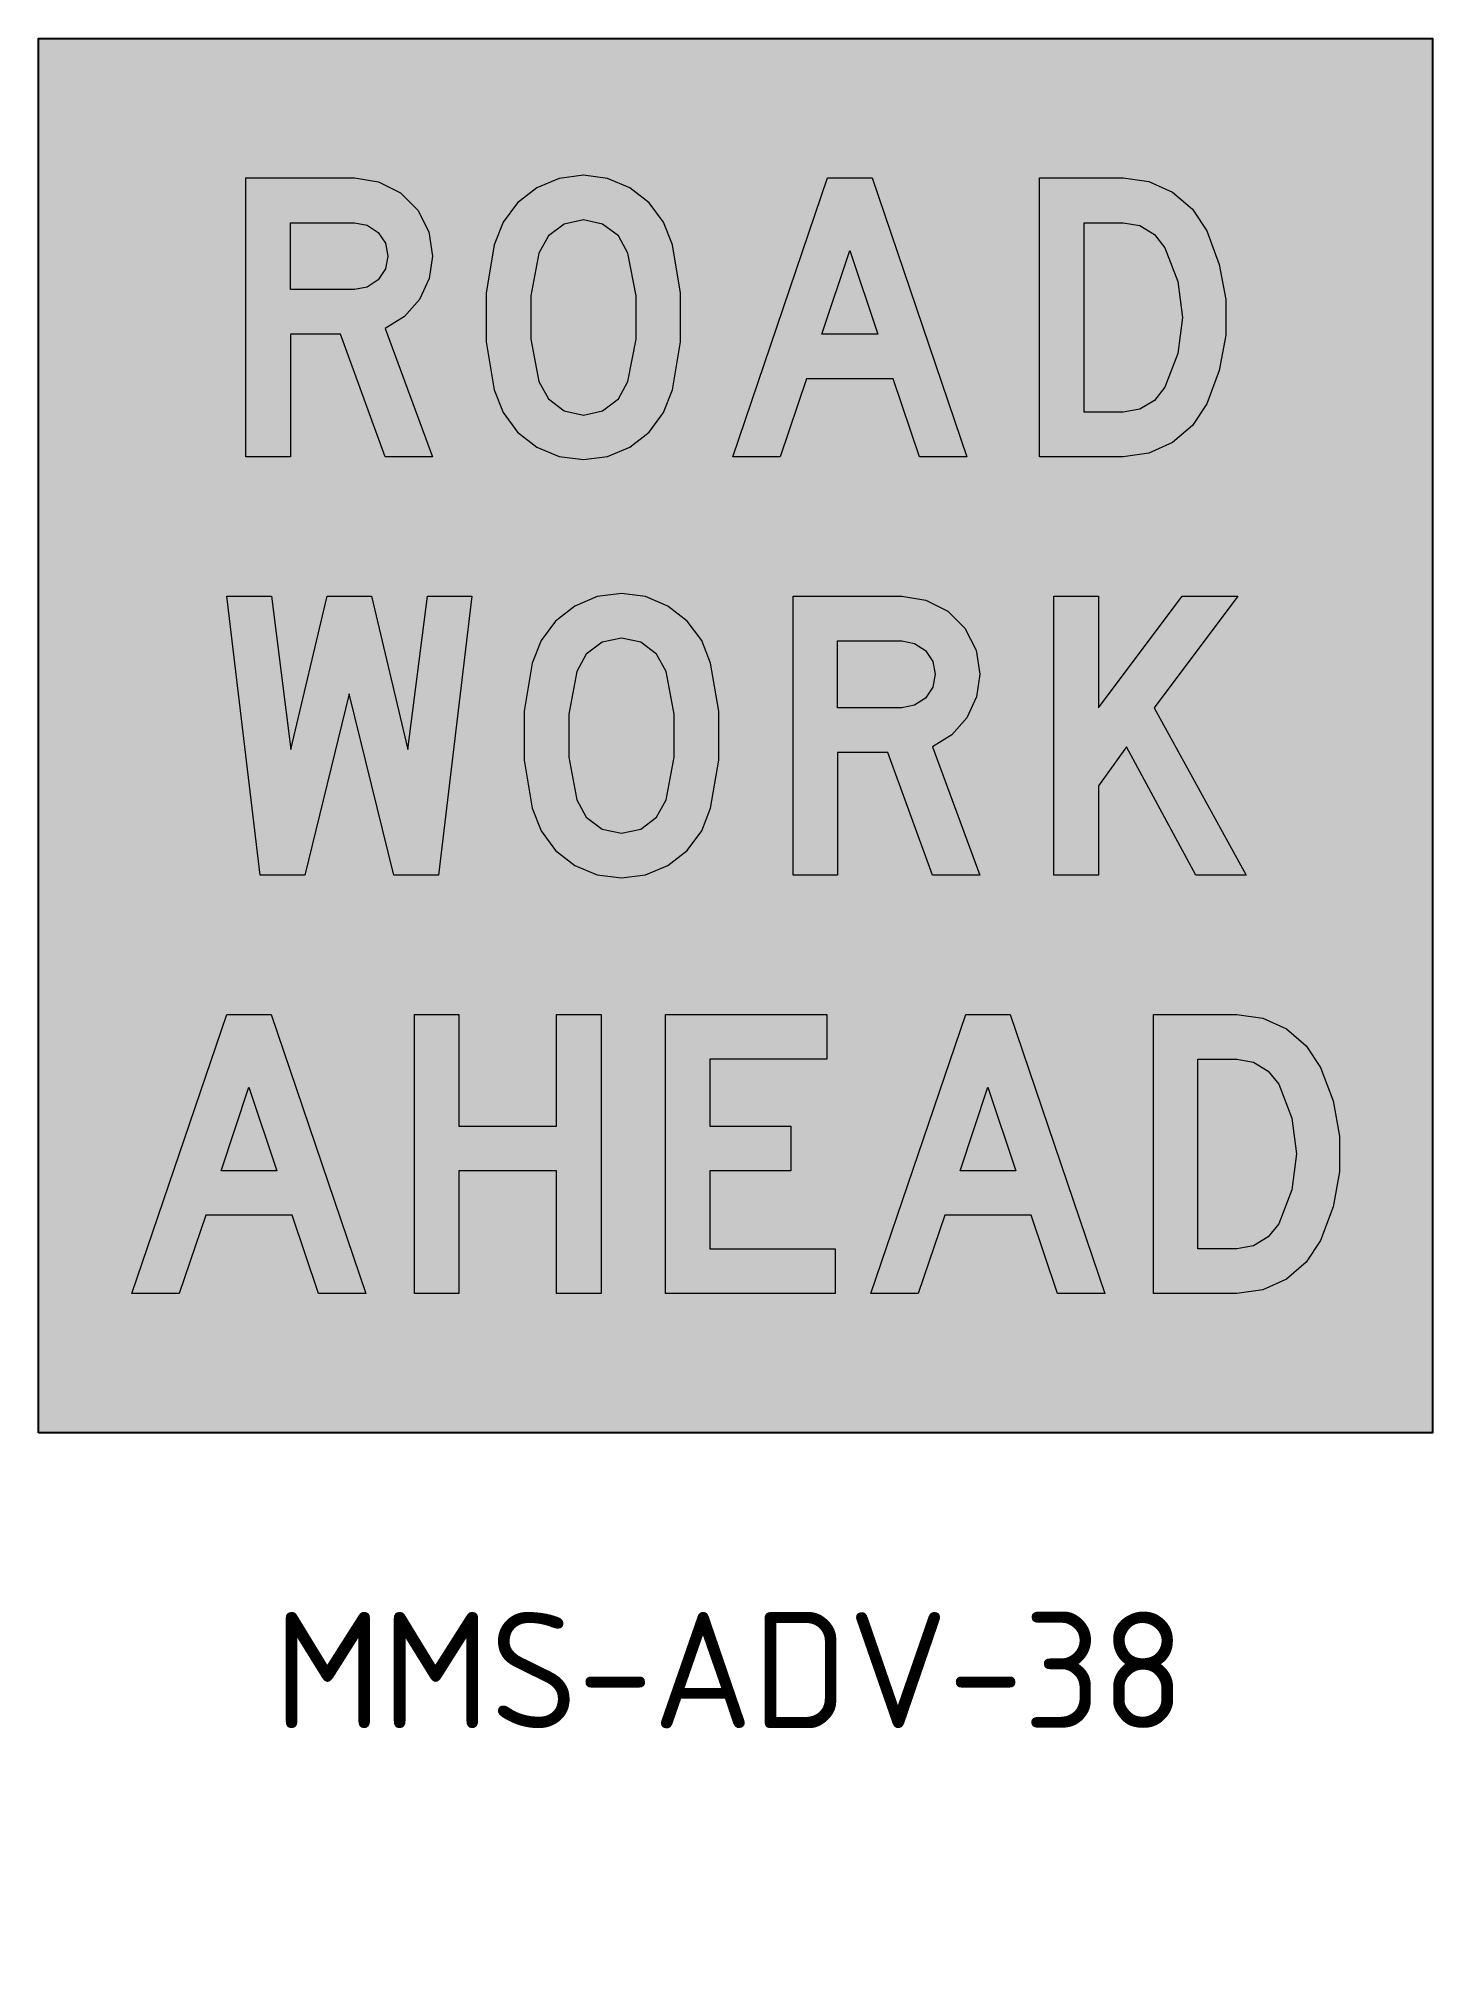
# Model space of a CAD drawing. Extents: x 162 to 359, y 73 to 230.
# Drawn here: x 161.8 to 221.8, y 146.8 to 229.8 of the extents above.
import ezdxf

# ---------------------------------------------------------------- set-up
doc = ezdxf.new("R2010")
doc.units = 0
doc.header["$LTSCALE"] = 0.3
doc.header["$MEASUREMENT"] = 0
doc.layers.add('L25', color=1, linetype='CONTINUOUS')
doc.layers.add('yellow', color=50, linetype='CONTINUOUS')
doc.styles.add('iso', font='iso3098b.shx')

msp = doc.modelspace()

# ---------------------------------------------------------------- hatches: boundary and pattern name
at = {"layer": 'L25'}
h = msp.add_hatch(color=256, dxfattribs=at)
h.paths.add_polyline_path([(208.496, 221.894), (209.215, 221.765), (209.843, 221.387), (210.295, 220.814), (210.858, 219.364), (211.052, 217.815), (210.858, 216.271), (210.295, 214.816), (209.843, 214.244), (209.215, 213.87), (208.496, 213.736), (206.818, 213.736), (206.818, 221.894)], flags=16)
h.paths.add_polyline_path([(208.496, 223.818), (209.606, 223.659), (210.626, 223.202), (211.482, 222.475), (212.093, 221.537), (212.636, 220.096), (212.911, 218.586), (212.911, 217.049), (212.636, 215.535), (212.093, 214.098), (211.482, 213.16), (210.626, 212.433), (209.606, 211.972), (208.496, 211.817), (204.899, 211.817), (204.899, 223.818)])
h.paths.add_polyline_path([(185.265, 222.015), (184.435, 221.834), (183.755, 221.322), (183.346, 220.578), (182.998, 218.749), (182.998, 216.886), (183.346, 215.057), (183.755, 214.313), (184.435, 213.801), (185.265, 213.616), (186.092, 213.801), (186.771, 214.313), (187.18, 215.057), (187.529, 216.886), (187.529, 218.749), (187.18, 220.578), (186.771, 221.322), (186.092, 221.834)], flags=16)
h.paths.add_polyline_path([(185.265, 223.938), (184.224, 223.801), (183.26, 223.396), (182.434, 222.751), (181.81, 221.912), (181.427, 220.935), (181.079, 218.865), (181.079, 216.766), (181.427, 214.696), (181.81, 213.723), (182.434, 212.88), (183.26, 212.239), (184.224, 211.834), (185.265, 211.697), (186.302, 211.834), (187.266, 212.239), (188.092, 212.88), (188.716, 213.723), (189.099, 214.696), (189.448, 216.766), (189.448, 218.865), (189.099, 220.935), (188.716, 221.912), (188.092, 222.751), (187.266, 223.396), (186.302, 223.801)])
h.paths.add_polyline_path([(175.408, 223.818), (176.449, 223.654), (177.387, 223.181), (178.131, 222.437), (178.605, 221.499), (178.768, 220.457), (178.626, 219.485), (178.213, 218.59), (177.563, 217.854), (176.729, 217.338), (178.768, 211.817), (176.729, 211.817), (174.81, 217.097), (172.65, 217.097), (172.65, 211.817), (170.731, 211.817), (170.731, 223.818)])
h.paths.add_polyline_path([(175.408, 221.894), (175.958, 221.787), (176.427, 221.477), (176.742, 221.008), (176.849, 220.457), (176.742, 219.902), (176.427, 219.438), (175.958, 219.123), (175.408, 219.016), (172.65, 219.016), (172.65, 221.894)], flags=16)
h.paths.add_polyline_path([(197.933, 217.097), (195.532, 217.097), (196.732, 220.698)], flags=16)
h.paths.add_polyline_path([(191.698, 211.817), (195.773, 223.818), (197.692, 223.818), (201.771, 211.817), (199.731, 211.817), (198.591, 215.178), (194.874, 215.178), (193.733, 211.817)])
h = msp.add_hatch(color=256, dxfattribs=at)
h.paths.add_polyline_path([(198.966, 205.819), (200.007, 205.656), (200.945, 205.182), (201.689, 204.438), (202.167, 203.5), (202.326, 202.459), (202.184, 201.486), (201.771, 200.591), (201.121, 199.855), (200.286, 199.339), (202.326, 193.819), (200.286, 193.819), (198.367, 199.098), (196.207, 199.098), (196.207, 193.819), (194.288, 193.819), (194.288, 205.819)])
h.paths.add_polyline_path([(198.966, 203.896), (199.521, 203.788), (199.985, 203.478), (200.299, 203.009), (200.407, 202.459), (200.299, 201.904), (199.985, 201.439), (199.521, 201.125), (198.966, 201.017), (196.207, 201.017), (196.207, 203.896)], flags=16)
h.paths.add_polyline_path([(186.9, 204.016), (186.07, 203.836), (185.39, 203.324), (184.981, 202.579), (184.633, 200.75), (184.633, 198.887), (184.981, 197.059), (185.39, 196.31), (186.07, 195.802), (186.9, 195.617), (187.731, 195.802), (188.411, 196.31), (188.82, 197.059), (189.164, 198.887), (189.164, 200.75), (188.82, 202.579), (188.411, 203.324), (187.731, 203.836)], flags=16)
h.paths.add_polyline_path([(186.9, 205.935), (185.859, 205.802), (184.895, 205.397), (184.069, 204.752), (183.445, 203.913), (183.062, 202.936), (182.714, 200.867), (182.714, 198.767), (183.062, 196.697), (183.445, 195.725), (184.069, 194.881), (184.895, 194.236), (185.859, 193.832), (186.9, 193.698), (187.937, 193.832), (188.901, 194.236), (189.727, 194.881), (190.356, 195.725), (190.739, 196.697), (191.087, 198.767), (191.087, 200.867), (190.739, 202.936), (190.356, 203.913), (189.727, 204.752), (188.901, 205.397), (187.937, 205.802)])
h.paths.add_polyline_path([(169.913, 205.819), (171.832, 205.819), (172.671, 199.219), (174.229, 205.819), (176.148, 205.819), (177.71, 199.219), (178.549, 205.819), (180.468, 205.819), (179.026, 193.819), (177.107, 193.819), (175.188, 201.62), (173.269, 193.819), (171.35, 193.819)])
h.paths.add_polyline_path([(205.519, 205.819), (207.438, 205.819), (207.438, 201.017), (211.035, 205.819), (213.432, 205.819), (209.834, 201.017), (213.793, 193.819), (211.633, 193.819), (208.638, 199.339), (207.438, 197.657), (207.438, 193.819), (205.519, 193.819)])
h = msp.add_hatch(color=256, dxfattribs=at)
h.paths.add_polyline_path([(213.397, 185.897), (214.116, 185.768), (214.744, 185.389), (215.2, 184.817), (215.764, 183.367), (215.953, 181.818), (215.764, 180.273), (215.2, 178.819), (214.744, 178.247), (214.116, 177.872), (213.397, 177.739), (211.719, 177.739), (211.719, 185.897)], flags=16)
h.paths.add_polyline_path([(213.397, 187.821), (214.507, 187.661), (215.531, 187.201), (216.383, 186.474), (216.999, 185.54), (217.536, 184.099), (217.812, 182.588), (217.812, 181.052), (217.536, 179.538), (216.999, 178.101), (216.383, 177.162), (215.531, 176.435), (214.507, 175.975), (213.397, 175.82), (209.8, 175.82), (209.8, 187.821)])
h.paths.add_polyline_path([(172.064, 181.1), (169.668, 181.1), (170.868, 184.697)], flags=16)
h.paths.add_polyline_path([(165.83, 175.82), (169.909, 187.821), (171.828, 187.821), (175.902, 175.82), (173.863, 175.82), (172.727, 179.181), (169.009, 179.181), (167.869, 175.82)])
h.paths.add_polyline_path([(177.989, 187.821), (179.908, 187.821), (179.908, 183.019), (184.108, 183.019), (184.108, 187.821), (186.027, 187.821), (186.027, 175.82), (184.108, 175.82), (184.108, 181.1), (179.908, 181.1), (179.908, 175.82), (177.989, 175.82)])
h.paths.add_polyline_path([(188.794, 187.821), (195.747, 187.821), (195.747, 185.897), (190.713, 185.897), (190.713, 183.019), (194.189, 183.019), (194.189, 181.1), (190.713, 181.1), (190.713, 177.739), (196.108, 177.739), (196.108, 175.82), (188.794, 175.82)])
h.paths.add_polyline_path([(203.879, 181.1), (201.478, 181.1), (202.679, 184.697)], flags=16)
h.paths.add_polyline_path([(197.64, 175.82), (201.719, 187.821), (203.638, 187.821), (207.713, 175.82), (205.678, 175.82), (204.538, 179.181), (200.82, 179.181), (199.68, 175.82)])
h.paths.add_polyline_path([(188.811, 150.566), (194.811, 150.566), (194.811, 146.816), (188.811, 146.816)], flags=9)
at = {"layer": 'yellow'}
h = msp.add_hatch(color=256, dxfattribs=at)
h.paths.add_polyline_path([(221.811, 229.816), (161.811, 229.816), (161.811, 169.816), (221.811, 169.816)])
h.paths.add_polyline_path([(194.288, 205.819), (198.966, 205.819), (200.007, 205.656), (200.945, 205.182), (201.689, 204.438), (202.167, 203.5), (202.326, 202.459), (202.184, 201.486), (201.771, 200.591), (201.121, 199.855), (200.286, 199.339), (202.326, 193.819), (200.286, 193.819), (198.367, 199.098), (196.207, 199.098), (196.207, 193.819), (194.288, 193.819)], flags=16)
h.paths.add_polyline_path([(189.727, 204.752), (190.356, 203.913), (190.739, 202.936), (191.087, 200.867), (191.087, 198.767), (190.739, 196.697), (190.356, 195.725), (189.727, 194.881), (188.901, 194.236), (187.937, 193.832), (186.9, 193.698), (185.859, 193.832), (184.895, 194.236), (184.069, 194.881), (183.445, 195.725), (183.062, 196.697), (182.714, 198.767), (182.714, 200.867), (183.062, 202.936), (183.445, 203.913), (184.069, 204.752), (184.895, 205.397), (185.859, 205.802), (186.9, 205.935), (187.937, 205.802), (188.901, 205.397)], flags=16)
h.paths.add_polyline_path([(191.698, 211.817), (195.773, 223.818), (197.692, 223.818), (201.771, 211.817), (199.731, 211.817), (198.591, 215.178), (194.874, 215.178), (193.733, 211.817)], flags=16)
h.paths.add_polyline_path([(196.207, 203.896), (198.966, 203.896), (199.521, 203.788), (199.985, 203.478), (200.299, 203.009), (200.407, 202.459), (200.299, 201.904), (199.985, 201.439), (199.521, 201.125), (198.966, 201.017), (196.207, 201.017)], flags=0)
h.paths.add_polyline_path([(188.411, 203.324), (188.82, 202.579), (189.164, 200.75), (189.164, 198.887), (188.82, 197.059), (188.411, 196.31), (187.731, 195.802), (186.9, 195.617), (186.07, 195.802), (185.39, 196.31), (184.981, 197.059), (184.633, 198.887), (184.633, 200.75), (184.981, 202.579), (185.39, 203.324), (186.07, 203.836), (186.9, 204.016), (187.731, 203.836)], flags=0)
h.paths.add_polyline_path([(188.092, 212.88), (187.266, 212.239), (186.302, 211.834), (185.265, 211.697), (184.224, 211.834), (183.26, 212.239), (182.434, 212.88), (181.81, 213.723), (181.427, 214.696), (181.079, 216.766), (181.079, 218.865), (181.427, 220.935), (181.81, 221.912), (182.434, 222.751), (183.26, 223.396), (184.224, 223.801), (185.265, 223.938), (186.302, 223.801), (187.266, 223.396), (188.092, 222.751), (188.716, 221.912), (189.099, 220.935), (189.448, 218.865), (189.448, 216.766), (189.099, 214.696), (188.716, 213.723)], flags=16)
h.paths.add_polyline_path([(186.771, 214.313), (186.092, 213.801), (185.265, 213.616), (184.435, 213.801), (183.755, 214.313), (183.346, 215.057), (182.998, 216.886), (182.998, 218.749), (183.346, 220.578), (183.755, 221.322), (184.435, 221.834), (185.265, 222.015), (186.092, 221.834), (186.771, 221.322), (187.18, 220.578), (187.529, 218.749), (187.529, 216.886), (187.18, 215.057)], flags=0)
h.paths.add_polyline_path([(195.532, 217.097), (196.732, 220.698), (197.933, 217.097)], flags=0)
h.paths.add_polyline_path([(180.468, 205.819), (179.026, 193.819), (177.107, 193.819), (175.188, 201.62), (173.269, 193.819), (171.35, 193.819), (169.913, 205.819), (171.832, 205.819), (172.671, 199.219), (174.229, 205.819), (176.148, 205.819), (177.71, 199.219), (178.549, 205.819)], flags=16)
h.paths.add_polyline_path([(204.899, 211.817), (204.899, 223.818), (208.496, 223.818), (209.606, 223.659), (210.626, 223.202), (211.482, 222.475), (212.093, 221.537), (212.636, 220.096), (212.911, 218.586), (212.911, 217.049), (212.636, 215.535), (212.093, 214.098), (211.482, 213.16), (210.626, 212.433), (209.606, 211.972), (208.496, 211.817)], flags=16)
h.paths.add_polyline_path([(205.519, 205.819), (207.438, 205.819), (207.438, 201.017), (211.035, 205.819), (213.432, 205.819), (209.834, 201.017), (213.793, 193.819), (211.633, 193.819), (208.638, 199.339), (207.438, 197.657), (207.438, 193.819), (205.519, 193.819)], flags=16)
h.paths.add_polyline_path([(178.768, 211.817), (176.729, 211.817), (174.81, 217.097), (172.65, 217.097), (172.65, 211.817), (170.731, 211.817), (170.731, 223.818), (175.408, 223.818), (176.449, 223.654), (177.387, 223.181), (178.131, 222.437), (178.605, 221.499), (178.768, 220.457), (178.626, 219.485), (178.213, 218.59), (177.563, 217.854), (176.729, 217.338)], flags=16)
h.paths.add_polyline_path([(206.818, 213.736), (206.818, 221.894), (208.496, 221.894), (209.215, 221.765), (209.843, 221.387), (210.295, 220.814), (210.858, 219.364), (211.052, 217.815), (210.858, 216.271), (210.295, 214.816), (209.843, 214.244), (209.215, 213.87), (208.496, 213.736)], flags=0)
h.paths.add_polyline_path([(176.427, 219.438), (175.958, 219.123), (175.408, 219.016), (172.65, 219.016), (172.65, 221.894), (175.408, 221.894), (175.958, 221.787), (176.427, 221.477), (176.742, 221.008), (176.849, 220.457), (176.742, 219.902)], flags=0)
h.paths.add_polyline_path([(195.747, 187.821), (195.747, 185.897), (190.713, 185.897), (190.713, 183.019), (194.189, 183.019), (194.189, 181.1), (190.713, 181.1), (190.713, 177.739), (196.108, 177.739), (196.108, 175.82), (188.794, 175.82), (188.794, 187.821)], flags=16)
h.paths.add_polyline_path([(186.027, 187.821), (186.027, 175.82), (184.108, 175.82), (184.108, 181.1), (179.908, 181.1), (179.908, 175.82), (177.989, 175.82), (177.989, 187.821), (179.908, 187.821), (179.908, 183.019), (184.108, 183.019), (184.108, 187.821)], flags=16)
h.paths.add_polyline_path([(201.719, 187.821), (203.638, 187.821), (207.713, 175.82), (205.678, 175.82), (204.538, 179.181), (200.82, 179.181), (199.68, 175.82), (197.64, 175.82)], flags=16)
h.paths.add_polyline_path([(202.679, 184.697), (203.879, 181.1), (201.478, 181.1)], flags=0)
h.paths.add_polyline_path([(209.8, 187.821), (213.397, 187.821), (214.507, 187.661), (215.531, 187.201), (216.383, 186.474), (216.999, 185.54), (217.536, 184.099), (217.812, 182.588), (217.812, 181.052), (217.536, 179.538), (216.999, 178.101), (216.383, 177.162), (215.531, 176.435), (214.507, 175.975), (213.397, 175.82), (209.8, 175.82)], flags=16)
h.paths.add_polyline_path([(171.828, 187.821), (175.902, 175.82), (173.863, 175.82), (172.727, 179.181), (169.009, 179.181), (167.869, 175.82), (165.83, 175.82), (169.909, 187.821)], flags=16)
h.paths.add_polyline_path([(211.719, 185.897), (213.397, 185.897), (214.116, 185.768), (214.744, 185.389), (215.2, 184.817), (215.764, 183.367), (215.953, 181.818), (215.764, 180.273), (215.2, 178.819), (214.744, 178.247), (214.116, 177.872), (213.397, 177.739), (211.719, 177.739)], flags=0)
h.paths.add_polyline_path([(170.868, 184.697), (172.064, 181.1), (169.668, 181.1)], flags=0)

# ---------------------------------------------------------------- linework, layer by layer
at = {"layer": 'L25'}
msp.add_lwpolyline([(161.811, 169.816), (161.811, 229.816), (221.811, 229.816), (221.811, 169.816)], close=True, dxfattribs=at)
at = {"layer": 'L25', "lineweight": 0}
for points in [[(175.408, 223.818), (176.449, 223.654), (177.387, 223.181), (178.131, 222.437), (178.605, 221.499), (178.768, 220.457), (178.626, 219.485), (178.213, 218.59), (177.563, 217.854), (176.729, 217.338), (178.768, 211.817), (176.729, 211.817), (174.81, 217.097), (172.65, 217.097), (172.65, 211.817), (170.731, 211.817), (170.731, 223.818)], [(185.265, 223.938), (184.224, 223.801), (183.26, 223.396), (182.434, 222.751), (181.81, 221.912), (181.427, 220.935), (181.079, 218.865), (181.079, 216.766), (181.427, 214.696), (181.81, 213.723), (182.434, 212.88), (183.26, 212.239), (184.224, 211.834), (185.265, 211.697), (186.302, 211.834), (187.266, 212.239), (188.092, 212.88), (188.716, 213.723), (189.099, 214.696), (189.448, 216.766), (189.448, 218.865), (189.099, 220.935), (188.716, 221.912), (188.092, 222.751), (187.266, 223.396), (186.302, 223.801)], [(191.698, 211.817), (195.773, 223.818), (197.692, 223.818), (201.771, 211.817), (199.731, 211.817), (198.591, 215.178), (194.874, 215.178), (193.733, 211.817), (191.698, 211.817)], [(208.496, 223.818), (209.606, 223.659), (210.626, 223.202), (211.482, 222.475), (212.093, 221.537), (212.636, 220.096), (212.911, 218.586), (212.911, 217.049), (212.636, 215.535), (212.093, 214.098), (211.482, 213.16), (210.626, 212.433), (209.606, 211.972), (208.496, 211.817), (204.899, 211.817), (204.899, 223.818)], [(175.408, 221.894), (175.958, 221.787), (176.427, 221.477), (176.742, 221.008), (176.849, 220.457), (176.742, 219.902), (176.427, 219.438), (175.958, 219.123), (175.408, 219.016), (172.65, 219.016), (172.65, 221.894)], [(185.265, 222.015), (184.435, 221.834), (183.755, 221.322), (183.346, 220.578), (182.998, 218.749), (182.998, 216.886), (183.346, 215.057), (183.755, 214.313), (184.435, 213.801), (185.265, 213.616), (186.092, 213.801), (186.771, 214.313), (187.18, 215.057), (187.529, 216.886), (187.529, 218.749), (187.18, 220.578), (186.771, 221.322), (186.092, 221.834)], [(208.496, 221.894), (209.215, 221.765), (209.843, 221.387), (210.295, 220.814), (210.858, 219.364), (211.052, 217.815), (210.858, 216.271), (210.295, 214.816), (209.843, 214.244), (209.215, 213.87), (208.496, 213.736), (206.818, 213.736), (206.818, 221.894)], [(197.933, 217.097), (195.532, 217.097), (196.732, 220.698), (197.933, 217.097)], [(186.9, 205.935), (185.859, 205.802), (184.895, 205.397), (184.069, 204.752), (183.445, 203.913), (183.062, 202.936), (182.714, 200.867), (182.714, 198.767), (183.062, 196.697), (183.445, 195.725), (184.069, 194.881), (184.895, 194.236), (185.859, 193.832), (186.9, 193.698), (187.937, 193.832), (188.901, 194.236), (189.727, 194.881), (190.356, 195.725), (190.739, 196.697), (191.087, 198.767), (191.087, 200.867), (190.739, 202.936), (190.356, 203.913), (189.727, 204.752), (188.901, 205.397), (187.937, 205.802)], [(169.913, 205.819), (171.832, 205.819), (172.671, 199.219), (174.229, 205.819), (176.148, 205.819), (177.71, 199.219), (178.549, 205.819), (180.468, 205.819), (179.026, 193.819), (177.107, 193.819), (175.188, 201.62), (173.269, 193.819), (171.35, 193.819), (169.913, 205.819)], [(198.966, 205.819), (200.007, 205.656), (200.945, 205.182), (201.689, 204.438), (202.167, 203.5), (202.326, 202.459), (202.184, 201.486), (201.771, 200.591), (201.121, 199.855), (200.286, 199.339), (202.326, 193.819), (200.286, 193.819), (198.367, 199.098), (196.207, 199.098), (196.207, 193.819), (194.288, 193.819), (194.288, 205.819)], [(205.519, 205.819), (207.438, 205.819), (207.438, 201.017), (211.035, 205.819), (213.432, 205.819), (209.834, 201.017), (213.793, 193.819), (211.633, 193.819), (208.638, 199.339), (207.438, 197.657), (207.438, 193.819), (205.519, 193.819), (205.519, 205.819)], [(186.9, 204.016), (186.07, 203.836), (185.39, 203.324), (184.981, 202.579), (184.633, 200.75), (184.633, 198.887), (184.981, 197.059), (185.39, 196.31), (186.07, 195.802), (186.9, 195.617), (187.731, 195.802), (188.411, 196.31), (188.82, 197.059), (189.164, 198.887), (189.164, 200.75), (188.82, 202.579), (188.411, 203.324), (187.731, 203.836)], [(198.966, 203.896), (199.521, 203.788), (199.985, 203.478), (200.299, 203.009), (200.407, 202.459), (200.299, 201.904), (199.985, 201.439), (199.521, 201.125), (198.966, 201.017), (196.207, 201.017), (196.207, 203.896)], [(165.83, 175.82), (169.909, 187.821), (171.828, 187.821), (175.902, 175.82), (173.863, 175.82), (172.727, 179.181), (169.009, 179.181), (167.869, 175.82), (165.83, 175.82)], [(177.989, 187.821), (179.908, 187.821), (179.908, 183.019), (184.108, 183.019), (184.108, 187.821), (186.027, 187.821), (186.027, 175.82), (184.108, 175.82), (184.108, 181.1), (179.908, 181.1), (179.908, 175.82), (177.989, 175.82), (177.989, 187.821)], [(188.794, 187.821), (195.747, 187.821), (195.747, 185.897), (190.713, 185.897), (190.713, 183.019), (194.189, 183.019), (194.189, 181.1), (190.713, 181.1), (190.713, 177.739), (196.108, 177.739), (196.108, 175.82), (188.794, 175.82), (188.794, 187.821)], [(197.64, 175.82), (201.719, 187.821), (203.638, 187.821), (207.713, 175.82), (205.678, 175.82), (204.538, 179.181), (200.82, 179.181), (199.68, 175.82), (197.64, 175.82)], [(213.397, 187.821), (214.507, 187.661), (215.531, 187.201), (216.383, 186.474), (216.999, 185.54), (217.536, 184.099), (217.812, 182.588), (217.812, 181.052), (217.536, 179.538), (216.999, 178.101), (216.383, 177.162), (215.531, 176.435), (214.507, 175.975), (213.397, 175.82), (209.8, 175.82), (209.8, 187.821)], [(213.397, 185.897), (214.116, 185.768), (214.744, 185.389), (215.2, 184.817), (215.764, 183.367), (215.953, 181.818), (215.764, 180.273), (215.2, 178.819), (214.744, 178.247), (214.116, 177.872), (213.397, 177.739), (211.719, 177.739), (211.719, 185.897)], [(172.064, 181.1), (169.668, 181.1), (170.868, 184.697), (172.064, 181.1)], [(203.879, 181.1), (201.478, 181.1), (202.679, 184.697), (203.879, 181.1)]]:
    msp.add_lwpolyline(points, close=True, dxfattribs=at)

# ---------------------------------------------------------------- texts
at = {"layer": 'yellow', "insert": (171.94, 162.112), "char_height": 5, "width": 47.89402, "attachment_point": 1, "style": 'iso'}
msp.add_mtext('{\\C3;MMS-ADV-38}', dxfattribs=at)

doc.saveas('drawing.dxf')
